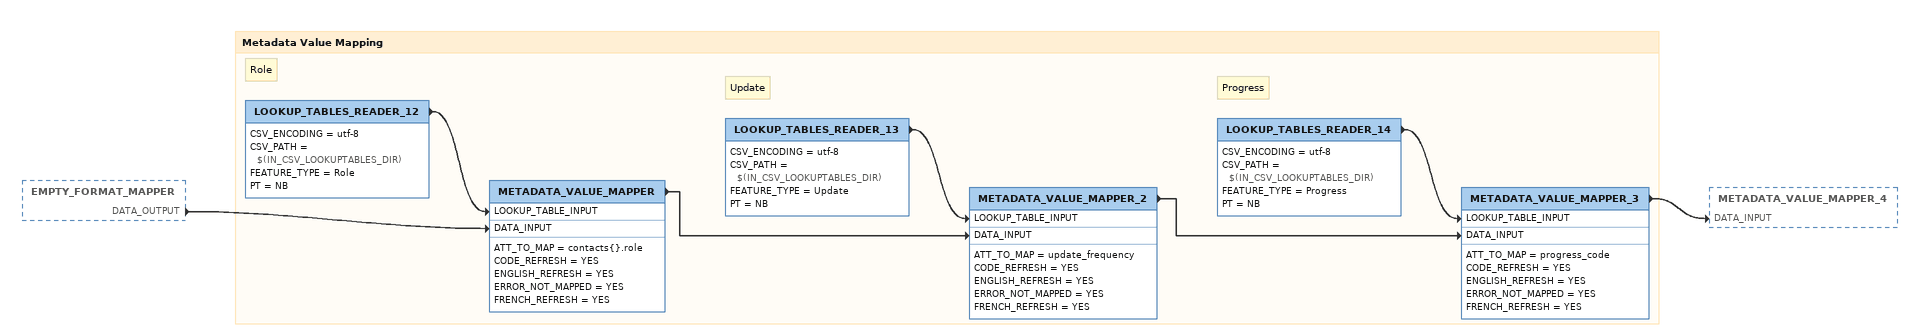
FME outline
EMPTY_FORMAT_MAPPER [outside]
    DATA_OUTPUT -> METADATA_VALUE_MAPPER [DATA_INPUT]

Bookmark: Metadata Value Mapping
Note: Role
LOOKUP_TABLES_READER_12
    CSV_ENCODING = utf-8
    CSV_PATH = $(IN_CSV_LOOKUPTABLES_DIR)
    FEATURE_TYPE = Role
    PT = NB
    -> METADATA_VALUE_MAPPER [LOOKUP_TABLE_INPUT]
METADATA_VALUE_MAPPER
    ATT_TO_MAP = contacts{}.role
    CODE_REFRESH = YES
    ENGLISH_REFRESH = YES
    ERROR_NOT_MAPPED = YES
    FRENCH_REFRESH = YES
    -> METADATA_VALUE_MAPPER_2 [DATA_INPUT]
Note: Update
LOOKUP_TABLES_READER_13
    CSV_ENCODING = utf-8
    CSV_PATH = $(IN_CSV_LOOKUPTABLES_DIR)
    FEATURE_TYPE = Update
    PT = NB
    -> METADATA_VALUE_MAPPER_2 [LOOKUP_TABLE_INPUT]
METADATA_VALUE_MAPPER_2
    ATT_TO_MAP = update_frequency
    CODE_REFRESH = YES
    ENGLISH_REFRESH = YES
    ERROR_NOT_MAPPED = YES
    FRENCH_REFRESH = YES
    -> METADATA_VALUE_MAPPER_3 [DATA_INPUT]
Note: Progress
LOOKUP_TABLES_READER_14
    CSV_ENCODING = utf-8
    CSV_PATH = $(IN_CSV_LOOKUPTABLES_DIR)
    FEATURE_TYPE = Progress
    PT = NB
    -> METADATA_VALUE_MAPPER_3 [LOOKUP_TABLE_INPUT]
METADATA_VALUE_MAPPER_3
    ATT_TO_MAP = progress_code
    CODE_REFRESH = YES
    ENGLISH_REFRESH = YES
    ERROR_NOT_MAPPED = YES
    FRENCH_REFRESH = YES
    -> METADATA_VALUE_MAPPER_4 [DATA_INPUT]
